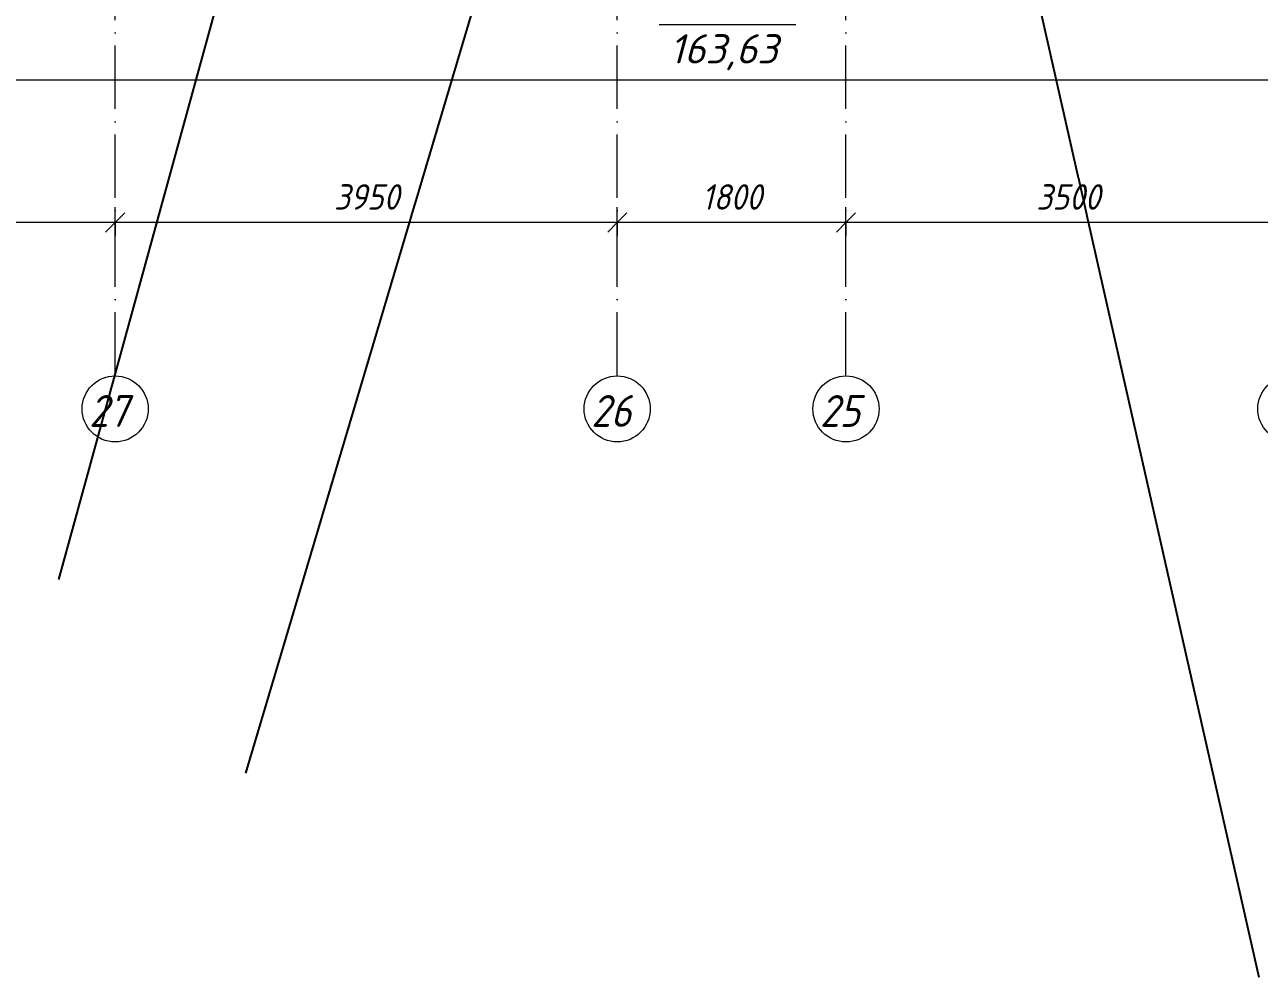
# Model space of a CAD drawing. Header units: millimetres. Extents: x 3914 to 319671, y -18248 to 19136.
# Drawn here: x 216604 to 226318, y -8173 to -676 of the extents above; entities that cross this region are included whole.
import ezdxf

# ---------------------------------------------------------------- set-up
doc = ezdxf.new("R2010")
doc.units = ezdxf.units.MM
doc.linetypes.add('50_200_ШТРИХ_1Т_ш5_п1_п1_', pattern=[700, 500, -100, 0, -100])
for name, color, linetype, lineweight in [('A-ANNO-DIMS', 7, 'Continuous', 9), ('A-ANNO-DIMS-100', 7, 'Continuous', 9), ('A-ANNO-NOTE', 7, 'Continuous', 9), ('Оси', 7, 'Continuous', 9), ('Оси-1', 7, '50_200_ШТРИХ_1Т_ш5_п1_п1_', 9)]:
    doc.layers.add(name, color=color, linetype=linetype, lineweight=lineweight)
doc.styles.add('ISOCPEUR_I_1', font='isocpeui.ttf', dxfattribs={"height": 230})
doc.styles.add('ISOCPEUR_I_2', font='isocpeui.ttf', dxfattribs={"width": 0.9, "height": 250})
doc.styles.add('ISOCPEUR_I_3', font='isocpeui.ttf', dxfattribs={"width": 0.9, "height": 200})
doc.dimstyles.new('ISO-2_0_0_9К_Средний_с_подложкой', dxfattribs={"dimscale": 304.8, "dimtxt": 199.196235, "dimasz": 0.492126, "dimexe": 0.393701, "dimexo": 0, "dimgap": 0.131234, "dimtad": 1, "dimdec": 0, "dimzin": 0, "dimdsep": 46, "dimtxsty": 'ISOCPEUR_I_3', "dimblk1": 'OBLIQUE', "dimblk2": 'OBLIQUE', "dimsah": 1, "dimcen": 0.09, "dimdle": 0.393701, "dimazin": 0, "dimtfac": 1, "dimtdec": 4, "dimtix": 1, "dimtmove": 0, "dimatfit": 3, "dimfxl": 1, "dimtvp": 1, "dimtfill": 1, "dimtolj": 1, "dimtzin": 0, "dimarcsym": 2})

# ---------------------------------------------------------------- blocks, each defined once
blk = doc.blocks.new('Ось сетки - Круг_Ø6_00__ISO-2_5_0_9K_ кружки поменьше-23056867-АР2_ТР1_Фасад ___-1')
at = {"layer": 'Оси'}
blk.add_circle((-110, -3700), 260, dxfattribs=at)
blk = doc.blocks.new('DIMBLOCK76-АР2_ТР1_Фасад ___-1')
at = {"layer": 'A-ANNO-DIMS-100', "transparency": 16777216}
for p, q in [((223065.9, -2339.3), (223065.9, -2113.2)), ((226565.9, -2339.3), (226565.9, -2113.2)), ((226565.9, -2233.2), (223065.9, -2233.2)), ((223065.9, -2233.2), (223065.9, -2339.3)), ((226565.9, -2233.2), (226565.9, -2339.3))]:
    blk.add_line(p, q, dxfattribs=at)
at = {"layer": 'A-ANNO-DIMS-100', "lineweight": 20, "transparency": 16777216}
for p, q in [((223065.9, -2233.2), (222990.9, -2308.2)), ((223065.9, -2233.2), (223140.9, -2158.2)), ((226565.9, -2233.2), (226490.9, -2308.2)), ((226565.9, -2233.2), (226640.9, -2158.2))]:
    blk.add_line(p, q, dxfattribs=at)
at = {"layer": 'A-ANNO-DIMS-100', "color": 0, "transparency": 16777216, "insert": (224563.1, -1931.9), "char_height": 200, "width": 606.782, "attachment_point": 1, "line_spacing_factor": 1.149209, "style": 'ISOCPEUR_I_3', "bg_fill": 3, "box_fill_scale": 1.25, "bg_fill_color": 256, "bg_fill_true_color": 13158600, "bg_fill_transparency": 0}
blk.add_mtext('3500', dxfattribs=at)
blk = doc.blocks.new('_Oblique')
at = {"color": 0, "linetype": 'ByBlock', "lineweight": -2}
blk.add_line((-0.5, -0.5), (0.5, 0.5), dxfattribs=at)
blk = doc.blocks.new('DIMBLOCK77-АР2_ТР1_Фасад ___-1')
at = {"layer": 'A-ANNO-DIMS-100', "transparency": 16777216}
for p, q in [((221265.9, -2339.3), (221265.9, -2113.2)), ((223065.9, -2339.3), (223065.9, -2113.2)), ((223065.9, -2233.2), (221265.9, -2233.2)), ((221265.9, -2233.2), (221265.9, -2339.3)), ((223065.9, -2233.2), (223065.9, -2339.3))]:
    blk.add_line(p, q, dxfattribs=at)
at = {"layer": 'A-ANNO-DIMS-100', "lineweight": 20, "transparency": 16777216}
for p, q in [((221265.9, -2233.2), (221190.9, -2308.2)), ((221265.9, -2233.2), (221340.9, -2158.2)), ((223065.9, -2233.2), (222990.9, -2308.2)), ((223065.9, -2233.2), (223140.9, -2158.2))]:
    blk.add_line(p, q, dxfattribs=at)
at = {"layer": 'A-ANNO-DIMS-100', "color": 0, "transparency": 16777216, "insert": (221932.2, -1931.9), "char_height": 200, "width": 560.814, "attachment_point": 1, "line_spacing_factor": 1.149209, "style": 'ISOCPEUR_I_3', "bg_fill": 3, "box_fill_scale": 1.25, "bg_fill_color": 256, "bg_fill_true_color": 13158600, "bg_fill_transparency": 0}
blk.add_mtext('1800', dxfattribs=at)
blk = doc.blocks.new('DIMBLOCK78-АР2_ТР1_Фасад ___-1')
at = {"layer": 'A-ANNO-DIMS-100', "transparency": 16777216}
for p, q in [((217315.9, -2339.3), (217315.9, -2113.2)), ((221265.9, -2339.3), (221265.9, -2113.2)), ((221265.9, -2233.2), (217315.9, -2233.2)), ((217315.9, -2233.2), (217315.9, -2339.3)), ((221265.9, -2233.2), (221265.9, -2339.3))]:
    blk.add_line(p, q, dxfattribs=at)
at = {"layer": 'A-ANNO-DIMS-100', "lineweight": 20, "transparency": 16777216}
for p, q in [((217315.9, -2233.2), (217240.9, -2308.2)), ((217315.9, -2233.2), (217390.9, -2158.2)), ((221265.9, -2233.2), (221190.9, -2308.2)), ((221265.9, -2233.2), (221340.9, -2158.2))]:
    blk.add_line(p, q, dxfattribs=at)
at = {"layer": 'A-ANNO-DIMS-100', "color": 0, "transparency": 16777216, "insert": (219038.1, -1931.9), "char_height": 200, "width": 606.782, "attachment_point": 1, "line_spacing_factor": 1.149209, "style": 'ISOCPEUR_I_3', "bg_fill": 3, "box_fill_scale": 1.25, "bg_fill_color": 256, "bg_fill_true_color": 13158600, "bg_fill_transparency": 0}
blk.add_mtext('3950', dxfattribs=at)
blk = doc.blocks.new('DIMBLOCK79-АР2_ТР1_Фасад ___-1')
at = {"layer": 'A-ANNO-DIMS-100', "transparency": 16777216}
for p, q in [((215215.9, -2339.3), (215215.9, -2113.2)), ((217315.9, -2339.3), (217315.9, -2113.2)), ((217315.9, -2233.2), (215215.9, -2233.2)), ((215215.9, -2233.2), (215215.9, -2339.3)), ((217315.9, -2233.2), (217315.9, -2339.3))]:
    blk.add_line(p, q, dxfattribs=at)
at = {"layer": 'A-ANNO-DIMS-100', "lineweight": 20, "transparency": 16777216}
for p, q in [((215215.9, -2233.2), (215140.9, -2308.2)), ((215215.9, -2233.2), (215290.9, -2158.2)), ((217315.9, -2233.2), (217240.9, -2308.2)), ((217315.9, -2233.2), (217390.9, -2158.2))]:
    blk.add_line(p, q, dxfattribs=at)
at = {"layer": 'A-ANNO-DIMS-100', "color": 0, "transparency": 16777216, "insert": (216032.2, -1931.9), "char_height": 200, "width": 560.814, "attachment_point": 1, "line_spacing_factor": 1.149209, "style": 'ISOCPEUR_I_3', "bg_fill": 3, "box_fill_scale": 1.25, "bg_fill_color": 256, "bg_fill_true_color": 13158600, "bg_fill_transparency": 0}
blk.add_mtext('2100', dxfattribs=at)
blk = doc.blocks.new('DIMBLOCK86-АР2_ТР1_Фасад ___-1')
at = {"layer": 'A-ANNO-DIMS-100', "transparency": 16777216}
for p, q in [((190915.9, -1218.6), (190915.9, -992.5)), ((315815.9, -1218.6), (315815.9, -992.5)), ((315935.9, -1112.5), (190795.9, -1112.5)), ((190915.9, -1112.5), (190915.9, -1218.6)), ((315815.9, -1112.5), (315815.9, -1218.6))]:
    blk.add_line(p, q, dxfattribs=at)
at = {"layer": 'A-ANNO-DIMS-100', "lineweight": 20, "transparency": 16777216}
for p, q in [((190915.9, -1112.5), (190990.9, -1037.5)), ((315815.9, -1112.5), (315890.9, -1037.5)), ((190915.9, -1112.5), (190840.9, -1187.5)), ((315815.9, -1112.5), (315740.9, -1187.5))]:
    blk.add_line(p, q, dxfattribs=at)
at = {"layer": 'A-ANNO-DIMS-100', "color": 0, "transparency": 16777216, "insert": (252998.2, -811.2), "char_height": 200, "width": 882.593, "attachment_point": 1, "line_spacing_factor": 1.149209, "style": 'ISOCPEUR_I_3', "bg_fill": 3, "box_fill_scale": 1.25, "bg_fill_color": 256, "bg_fill_true_color": 13158600, "bg_fill_transparency": 0}
blk.add_mtext('124900', dxfattribs=at)
blk = doc.blocks.new('ATP_Отметка аннатационная_Угол_ISO2_1 - ATP_Отметка аннатационная_Угол_ISO2_5-26601038-АР2_ТР1_Фасад ___-1')
at = {"layer": 'A-ANNO-NOTE'}
blk.add_line((-125496.9, -775.2), (-126571.7, -775.2), dxfattribs=at)

msp = doc.modelspace()

# ---------------------------------------------------------------- linework, layer by layer
at = {"layer": 'Оси-1'}
for p, q in [((217315.9, -3440), (217315.9, 0)), ((221265.9, -3440), (221265.9, 0)), ((223065.9, -3440), (223065.9, 0))]:
    msp.add_line(p, q, dxfattribs=at)

# ---------------------------------------------------------------- block references
at = {"layer": 'A-ANNO-NOTE'}
msp.add_blockref('ATP_Отметка аннатационная_Угол_ISO2_1 - ATP_Отметка аннатационная_Угол_ISO2_5-26601038-АР2_ТР1_Фасад ___-1', (348167.6, 97.3), dxfattribs=at)
at = {"layer": 'Оси'}
for p in [(217425.9, 0), (221375.9, 0), (223175.9, 0), (226675.9, 0)]:
    msp.add_blockref('Ось сетки - Круг_Ø6_00__ISO-2_5_0_9K_ кружки поменьше-23056867-АР2_ТР1_Фасад ___-1', p, dxfattribs=at)

# ---------------------------------------------------------------- texts
at = {"layer": 'Оси', "char_height": 250, "width": 404.05, "attachment_point": 1, "style": 'ISOCPEUR_I_2'}
for s, insert in [('27', (217111, -3591.2)), ('26', (221061, -3591.2)), ('25', (222861, -3591.2))]:
    msp.add_mtext(s, dxfattribs=dict(at, insert=insert))

# ---------------------------------------------------------------- next in the draw order: dimensions: what is measured, and where the dimension line sits
at = {"layer": 'A-ANNO-DIMS'}
for base, p1, p2, override, picture, middle in [((190915.9, -1112.5), (315815.9, -1218.6), (190915.9, -1218.6), {"dimpost": '<>', "dimfxl": 124899.999966}, 'DIMBLOCK86-АР2_ТР1_Фасад ___-1', (253365.9, -972.5)), ((223065.9, -2233.2), (226565.9, -2339.3), (223065.9, -2339.3), {"dimpost": '<>', "dimfxl": 3500}, 'DIMBLOCK76-АР2_ТР1_Фасад ___-1', (224815.9, -2093.2))]:
    dim = msp.add_linear_dim(base=base, p1=p1, p2=p2, dimstyle='ISO-2_0_0_9К_Средний_с_подложкой', override=override, dxfattribs=at)
    dim.commit()
    dim.dimension.update_dxf_attribs({"geometry": picture, "text_midpoint": middle})

# ---------------------------------------------------------------- next in the draw order: linework, layer by layer
at = {"color": 1}
msp.add_line((223864, 2678), (226315, -8173.3), dxfattribs=at)

# ---------------------------------------------------------------- next in the draw order: texts
at = {"layer": 'A-ANNO-NOTE', "insert": (221677.8, -751.3), "char_height": 230, "width": 1042.194, "attachment_point": 1, "style": 'ISOCPEUR_I_1'}
msp.add_mtext('163,63', dxfattribs=at)

# ---------------------------------------------------------------- next in the draw order: dimensions: what is measured, and where the dimension line sits
at = {"layer": 'A-ANNO-DIMS'}
dim = msp.add_linear_dim(base=(221265.9, -2233.2), p1=(223065.9, -2339.3), p2=(221265.9, -2339.3), dimstyle='ISO-2_0_0_9К_Средний_с_подложкой', override={"dimpost": '<>', "dimfxl": 1800}, dxfattribs=at)
dim.commit()
dim.dimension.update_dxf_attribs({"geometry": 'DIMBLOCK77-АР2_ТР1_Фасад ___-1', "text_midpoint": (222165.9, -2093.2)})

# ---------------------------------------------------------------- next in the draw order: dimensions: what is measured, and where the dimension line sits
dim = msp.add_linear_dim(base=(217315.9, -2233.2), p1=(221265.9, -2339.3), p2=(217315.9, -2339.3), dimstyle='ISO-2_0_0_9К_Средний_с_подложкой', override={"dimpost": '<>', "dimfxl": 3950}, dxfattribs=at)
dim.commit()
dim.dimension.update_dxf_attribs({"geometry": 'DIMBLOCK78-АР2_ТР1_Фасад ___-1', "text_midpoint": (219290.9, -2093.2)})

# ---------------------------------------------------------------- next in the draw order: linework, layer by layer
at = {"color": 1}
msp.add_line((218344, -6567), (220124, -578.7), dxfattribs=at)

# ---------------------------------------------------------------- next in the draw order: dimensions: what is measured, and where the dimension line sits
at = {"layer": 'A-ANNO-DIMS'}
dim = msp.add_linear_dim(base=(215215.9, -2233.2), p1=(217315.9, -2339.3), p2=(215215.9, -2339.3), dimstyle='ISO-2_0_0_9К_Средний_с_подложкой', override={"dimpost": '<>', "dimfxl": 2100}, dxfattribs=at)
dim.commit()
dim.dimension.update_dxf_attribs({"geometry": 'DIMBLOCK79-АР2_ТР1_Фасад ___-1', "text_midpoint": (216265.9, -2093.2)})

# ---------------------------------------------------------------- next in the draw order: linework, layer by layer
at = {"color": 1}
msp.add_line((218935.9, 2475), (216870, -5042), dxfattribs=at)

doc.saveas('drawing.dxf')
